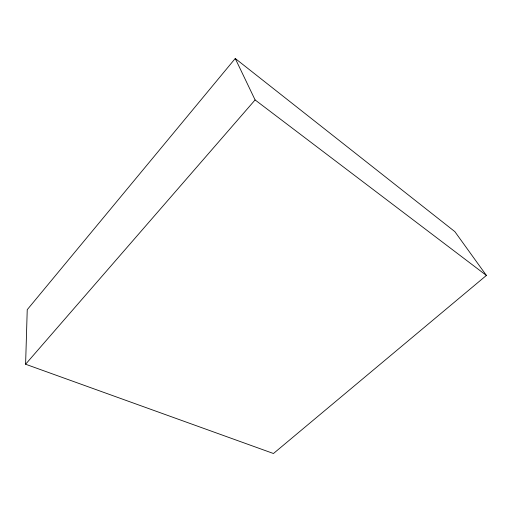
<?xml version="1.0" encoding="UTF-8"?>
<svg xmlns="http://www.w3.org/2000/svg" width="512" height="512" viewBox="0 0 512 512"><rect width="100%" height="100%" fill="white"/><g stroke="black" fill="none" stroke-linecap="round" stroke-linejoin="round"><path stroke-width="0.77" d="M25.6 364.23L27.238 309.677L235.245 58.49L454.854 231.635L486.4 275.437L273.459 453.51L25.6 364.23L255.098 99.93L235.245 58.49M255.098 99.93L486.4 275.437"/></g></svg>
